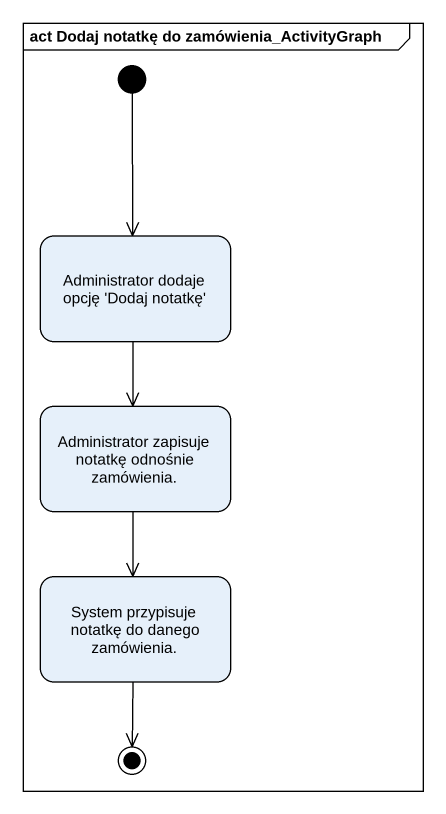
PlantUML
@startuml
mainframe act Dodaj notatkę do zamówienia_ActivityGraph
hide empty description
state "Administrator dodaje opcję 'Dodaj notatkę'" as Administrator_dodaje_opcję
state "Administrator zapisuje notatkę odnośnie zamówienia." as Administrator_zapisuje
state "System przypisuje notatkę do danego zamówienia." as System_przypisuje_notatkę
[*] --> Administrator_dodaje_opcję
Administrator_dodaje_opcję --> Administrator_zapisuje
Administrator_zapisuje --> System_przypisuje_notatkę
System_przypisuje_notatkę --> [*]
@enduml
